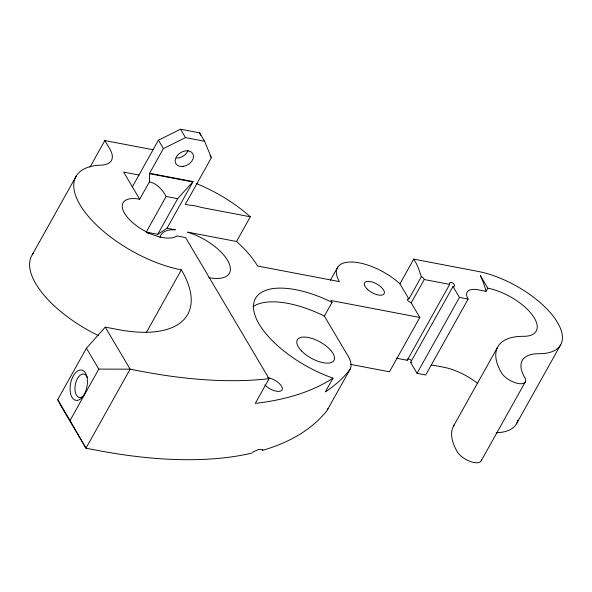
<?xml version="1.0" encoding="UTF-8"?>
<svg xmlns="http://www.w3.org/2000/svg" width="592" height="592" viewBox="0 0 592 592"><rect width="100%" height="100%" fill="white"/><g stroke="black" fill="none" stroke-linecap="round" stroke-linejoin="round"><path stroke-width="0.89" d="M419.832 317.467L330.98 300.521L332.053 302.342A77.707 34.188 29.2 0 0 253.465 306.945A77.707 34.188 29.2 0 0 333.03 378.155A458.667 201.783 29.2 0 1 255.285 403.389L269.086 378.688L185.592 237.592L176.86 235.927A31.857 14.016 29.2 0 1 130.299 220.439A31.857 14.016 29.2 0 1 139.69 199.23L149.391 181.87L149.598 173.286L163.399 148.592L185.518 137.625L204.595 141.266L211.374 157.738L185.303 204.388L189.188 205.128A39.205 17.249 29.2 0 1 201.369 207.452L250.335 216.79L236.534 241.484A87.512 38.502 29.2 0 1 257.587 266.015L339.431 281.622A42.298 18.611 29.2 0 1 352.27 262.041A42.298 18.611 29.2 0 1 399.926 283.834L408.887 298.967A2.797 1.228 29.2 0 0 407.57 300.211A2.797 1.228 29.2 0 0 410.878 302.334L419.832 317.467L389.469 371.798L350.479 364.369M32.264 254.745L76.427 175.72M89.969 167.159L104.843 140.548L153.106 149.754M132.349 186.828L158.419 140.178L180.545 129.219L199.615 132.852L204.595 141.266M148.703 233.736A31.857 14.016 29.2 0 0 146.202 232.138L166.137 196.47C163.126 190.89 158.848 185.629 152.936 182.995A22.733 18.589 77 0 0 149.391 181.87M251.874 453.132A458.667 201.791 29.2 0 1 97.51 450.408L85.951 448.203L61.072 406.156L57.72 399.622L86.439 348.222L105.243 327.132L120.391 330.01A134.747 59.281 29.2 0 0 181.352 269.856A85.788 37.74 29.2 0 1 85.263 212.521A85.788 37.74 29.2 0 1 101.158 165.109A35.002 15.399 29.2 0 0 109.779 148.903L104.843 140.548M146.202 232.138L157.724 234.336L177.659 198.668L193.096 181.581L149.598 173.286M157.724 234.336L167.025 228.231L193.096 181.581M105.243 327.132L130.122 369.179L85.951 448.203L70.071 420.498L98.797 369.105L86.439 348.222M146.202 332.756L181.352 269.856M333.03 378.155L325.363 391.874A458.674 201.791 29.2 0 0 349.339 370.363A39.405 17.338 29.2 0 0 348.185 356.288L324.386 316.061L332.053 302.342M327.413 409.812L350.109 369.201M399.926 283.834L413.734 259.133L477.862 271.365A67.414 29.659 29.2 0 1 554.075 317.349A67.414 29.659 29.2 0 1 538.772 353.713A50.845 22.37 29.2 0 0 524.66 377.274A14.001 6.157 29.2 0 1 518.074 383.475A14.001 6.157 29.2 0 1 501.535 372.864A78.854 34.691 29.2 0 1 523.424 336.323A39.412 17.338 29.2 0 0 532.371 315.07A39.412 17.338 29.2 0 0 487.815 288.186L480.349 275.569A94.069 50.956 -79.2 0 1 486.062 291.323L478.003 289.784A21.001 9.243 29.2 0 0 468.124 299.093L425.707 374.98L417.034 373.33L410.567 362.393L452.984 286.506A2.797 1.228 29.2 0 0 454.301 285.263M408.887 298.967L421.297 276.767A94.069 50.956 -79.2 0 0 416.22 263.344L413.734 259.133M411.159 302.949L424.242 279.535L449.676 284.382L407.259 360.276L396.359 358.197M417.034 373.33L459.451 297.436L452.984 286.506M486.062 291.323L487.815 288.186M453.346 426.395L497.517 347.371M481.289 460.657L525.452 381.625M516.483 423.805L560.646 344.781M330.425 280.194L337.736 267.147M252.333 452.303L258.393 449.587L262.722 449.617M98.797 369.105L130.122 369.179L141.68 371.384A458.667 201.783 29.2 0 0 269.086 378.688M149.88 173.759L192.6 181.907M139.031 175.047L123.647 172.109L139.69 199.23M166.137 196.47L177.659 198.668M167.025 228.231L175.387 229.822A39.205 17.249 29.2 0 0 160.04 237.599M236.534 241.484L187.568 232.145A39.205 17.249 29.2 0 1 228.734 262.537A39.205 17.249 29.2 0 1 208.917 277.618M459.451 297.436L468.124 299.093M210.019 155.444L211.374 157.738M180.545 129.219L185.518 137.625M158.419 140.178L163.399 148.592M57.72 399.622L70.071 420.498M199.615 132.852L200.636 135.324M196.137 183.468A87.512 38.502 29.2 0 1 250.335 216.79M188.064 150.427A9.798 7.023 -30.6 0 1 176.52 158.079M83.746 395.737A11.899 6.445 -79.2 0 1 75.421 392.592A11.899 6.445 -79.2 0 1 78.699 376.675A11.899 6.445 -79.2 0 1 87.468 377.689M262.759 449.372A23.451 10.316 29.2 0 1 262.263 450.438A458.667 201.791 29.2 0 0 326.643 410.974A39.405 17.338 29.2 0 0 327.953 408.532M98.346 335.546A85.788 37.74 29.2 0 1 33.618 252.888M267.554 377.6A11.204 4.928 29.2 0 1 280.749 385.081A11.204 4.928 29.2 0 1 278.41 391.401A11.204 4.928 29.2 0 1 264.831 384.963M421.289 276.723A2.864 1.835 41.3 0 1 424.227 279.535M449.55 284.367A2.856 1.857 41 0 1 451.415 282.465A2.856 1.857 41 0 1 454.39 285.285M411.299 362.445A2.797 1.228 29.2 0 1 410.567 362.393M407.259 360.276A2.797 1.228 29.2 0 1 407.059 359.721M407.555 359.033A2.797 1.228 29.2 0 1 411.677 360.854M431.657 365.249A21.001 9.243 29.2 0 1 435.586 365.671L443.645 367.21A39.412 17.338 29.2 0 1 477.7 383.498M252.917 306.693A77.707 34.188 29.2 0 1 324.386 316.061M517.904 420.039A67.414 29.659 29.2 0 1 496.2 432.722M454.471 424.523A78.854 34.691 29.2 0 0 457.372 451.888A14.001 6.157 29.2 0 0 471.21 461.804A14.001 6.157 29.2 0 0 481.511 459.732M183.054 166.396A9.798 7.023 -30.6 0 0 192.814 153.757A9.798 7.023 -30.6 0 0 177.097 155.8A9.798 7.023 -30.6 0 0 183.054 166.396M83.561 395.552A15.399 8.34 -79.2 0 0 82.614 370.37A15.399 8.34 -79.2 0 0 70.078 389.669A15.399 8.34 -79.2 0 0 83.561 395.552M301.565 350.945A21.001 9.243 29.2 0 0 333.585 360.928A21.001 9.243 29.2 0 0 311.806 338.387A21.001 9.243 29.2 0 0 301.565 350.945M367.284 289.177A11.204 4.928 29.2 0 0 384.097 293.802A11.204 4.928 29.2 0 0 371.68 281.859A11.204 4.928 29.2 0 0 367.284 289.177"/></g></svg>
